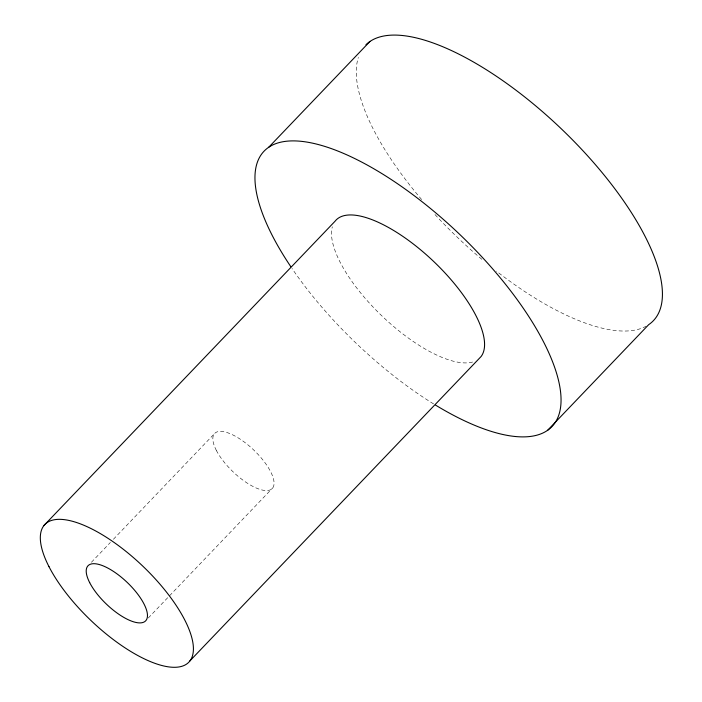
<?xml version="1.0" encoding="UTF-8"?>
<svg xmlns="http://www.w3.org/2000/svg" width="702" height="702" viewBox="0 0 702 702"><rect width="100%" height="100%" fill="white"/><g stroke="black" fill="none" stroke-linecap="round" stroke-linejoin="round"><path stroke-width="0.53" stroke-dasharray="3.51 2.63" d="M91.418 562.276L110.372 542.462M113.399 539.294L214.233 433.897M148.297 617.988L272.639 488.022M646.244 326.149A199.219 75.132 43.7 0 1 496.393 271.112M481.897 259.354A199.219 75.132 43.7 0 1 433.985 213.478M421.674 199.579A199.219 75.132 43.7 0 1 358.345 57.45M433.59 403.904A199.219 75.132 43.7 0 1 292.023 268.462M472.613 362.039A99.614 37.566 43.7 0 1 381.318 315.347A99.614 37.566 43.7 0 1 332.344 226.79M216.304 450.307A39.847 15.023 43.7 0 0 269.27 490.207A39.847 15.023 43.7 0 0 244.735 442.365A39.847 15.023 43.7 0 0 216.304 450.307"/><path stroke-width="1.05" d="M268.664 147.323L369.954 41.453M43.822 525.64L335.029 221.262A99.614 37.566 43.7 0 1 430.958 258.915A99.614 37.566 43.7 0 1 481.037 356.581L189.83 660.959M547.402 430.519L648.692 324.649A199.219 75.132 43.7 0 0 567.707 135.038A199.219 75.132 43.7 0 0 365.944 44.744M290.839 266.716A199.219 75.132 43.7 0 1 331.212 148.552A199.219 75.132 43.7 0 1 551.614 359.345A199.219 75.132 43.7 0 1 435.521 405.089M48.991 566.672A99.614 37.566 43.7 0 0 181.406 666.426A99.614 37.566 43.7 0 0 120.077 546.805A99.614 37.566 43.7 0 0 48.991 566.672M89.689 582.651A39.847 15.023 43.7 0 0 142.655 622.551A39.847 15.023 43.7 0 0 118.129 574.701A39.847 15.023 43.7 0 0 89.689 582.651"/></g></svg>
